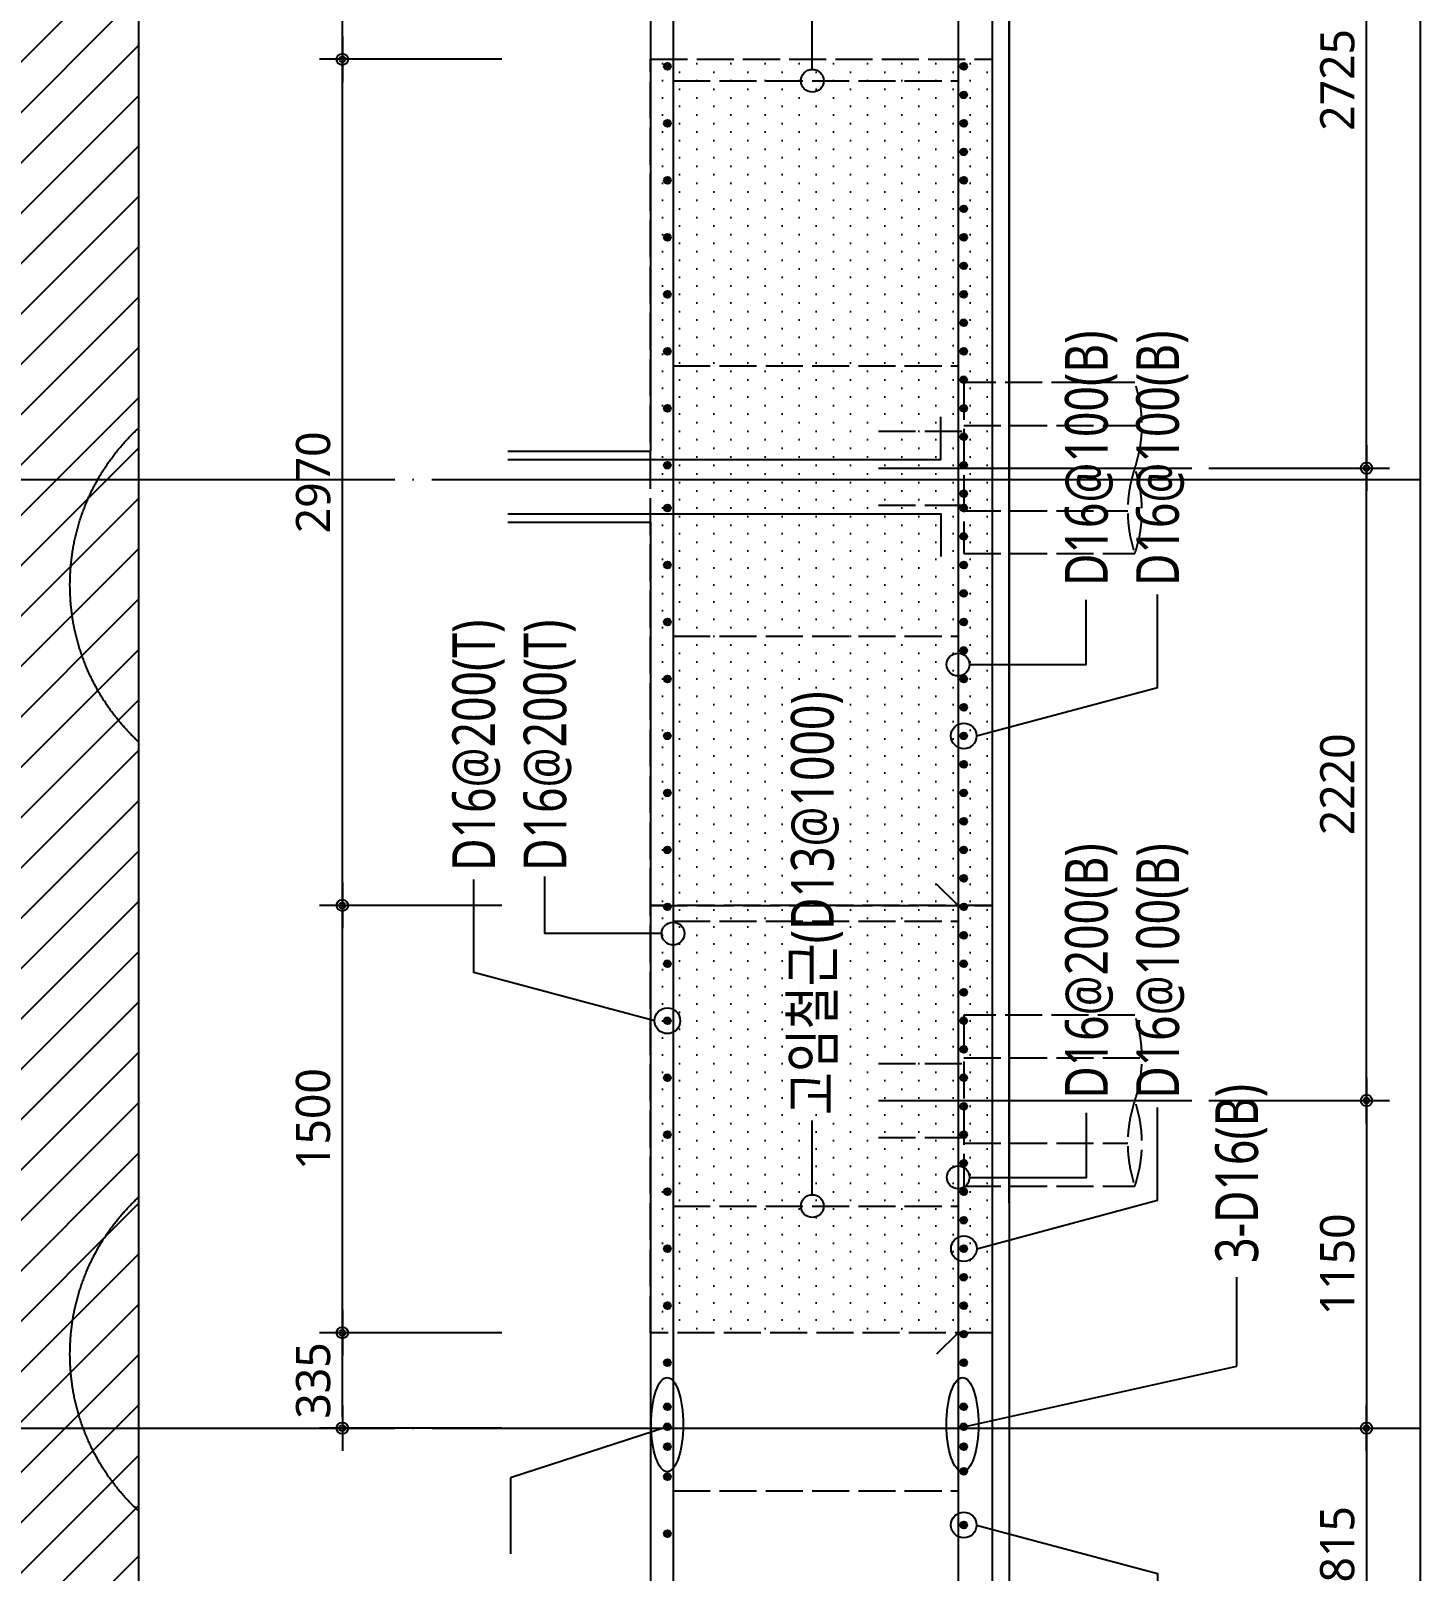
# Model space of a CAD drawing. Header units: millimetres. Extents: x 262481 to 2519995, y -394348 to 364571.
# Drawn here: x 575687 to 580564, y -73314 to -67907 of the extents above; entities that cross this region are included whole.
import ezdxf
from ezdxf.enums import TextEntityAlignment as Align
from ezdxf.xclip import XClip

# ---------------------------------------------------------------- set-up
doc = ezdxf.new("R2010")
doc.units = ezdxf.units.MM
doc.header["$LTSCALE"] = 65
doc.header["$XCLIPFRAME"] = 0
for name, pattern in [('CEN', [62, 60, -1, 0, -1]), ('HID', [2.5, 2, -0.5]), ('XS-기초$0$CONTINOUS', [0]), ('XS-기초$0$HID', [2.3, 1.5, -0.8])]:
    doc.linetypes.add(name, pattern=pattern)
doc.layers.get('Defpoints').update_dxf_attribs({"color": 145})
for name, color, linetype in [('BAR', 2, 'Continuous'), ('BAR-T', 2, 'Continuous'), ('BAR1', 3, 'Continuous'), ('BARR', 1, 'Continuous'), ('CEN', 1, 'CEN'), ('DIM', 7, 'Continuous'), ('DOT', 3, 'Continuous'), ('HAT', 5, 'Continuous'), ('LEADER', 7, 'Continuous'), ('PI', 4, 'HID'), ('T', 1, 'Continuous'), ('W1', 11, 'Continuous'), ('XS-기초$0$252', 252, 'Continuous'), ('XS-기초$0$PILE-P', 3, 'XS-기초$0$HID'), ('고임철근', 4, 'HID'), ('버림', 8, 'Continuous'), ('보강구간', 6, 'HID')]:
    doc.layers.add(name, color=color, linetype=linetype)
doc.layers.add('DEFPOINT', color=144, linetype='Continuous', plot=False)
doc.layers.add('XS-기초$0$DEFPOINT', color=144, linetype='Continuous', plot=False)
doc.layers.add('TEXT', color=3, linetype='Continuous', lineweight=9)
doc.styles.add('맑은고딕', font='malgun.ttf')
doc.dimstyles.new('DIM_40', dxfattribs={"dimscale": 40, "dimtxt": 3, "dimasz": 1, "dimexe": 2, "dimexo": 1.5, "dimgap": 1, "dimtad": 1, "dimdec": 0, "dimzin": 0, "dimdsep": 46, "dimtxsty": '맑은고딕', "dimblk1": 'DIMDOT', "dimblk2": 'DIMDOT', "dimsah": 1, "dimcen": 0.09, "dimdle": 2, "dimclrd": 7, "dimclre": 7, "dimclrt": 6, "dimadec": 0, "dimazin": 0, "dimtfac": 1, "dimtdec": 0, "dimtix": 1, "dimtmove": 2, "dimatfit": 3, "dimldrblk": 'DIMDOT', "dimfxl": 0, "dimtolj": 1, "dimtzin": 0, "dimarcsym": 0})
doc.dimstyles.new('DIM_60', dxfattribs={"dimscale": 60, "dimtxt": 3, "dimasz": 1, "dimexe": 1.5, "dimexo": 2, "dimgap": 1, "dimtad": 1, "dimdec": 0, "dimzin": 0, "dimdsep": 46, "dimtxsty": '맑은고딕', "dimblk1": 'DIMDOT', "dimblk2": 'DIMDOT', "dimsah": 1, "dimcen": 0.09, "dimdle": 2, "dimclrd": 7, "dimclre": 7, "dimclrt": 3, "dimadec": 0, "dimazin": 0, "dimtfac": 1, "dimtdec": 0, "dimtix": 1, "dimtmove": 2, "dimatfit": 3, "dimldrblk": 'DIMDOT', "dimfxl": 0, "dimtolj": 1, "dimtzin": 0, "dimarcsym": 0})
pattern_1 = [(270, (336404.29, -302471.65), (60, -30), [0, -60])]

# ---------------------------------------------------------------- blocks, each defined once
blk = doc.blocks.new('XS-기초$0$PILE-P')
at = {"layer": 'XS-기초$0$DEFPOINT'}
blk.add_circle((0, 0), 750, dxfattribs=at)
at = {"layer": 'XS-기초$0$PILE-P', "color": 4, "linetype": 'XS-기초$0$CONTINOUS'}
for p, q in [((0, -450), (0, 450)), ((-450, 0), (450, 0))]:
    blk.add_line(p, q, dxfattribs=at)
at = {"layer": 'XS-기초$0$PILE-P', "linetype": 'XS-기초$0$HID', "ltscale": 0.7}
blk.add_circle((0, 0), 300, dxfattribs=at)
blk = doc.blocks.new('XS-기초$0$A$C762E058C')
at = {"layer": 'XS-기초$0$252'}
h = blk.add_hatch(color=256, dxfattribs=at)
h.dxf.hatch_style = 1
h.paths.add_polyline_path([(129972.2, -38450.5), (119791.1, -29283.4), (119456.5, -29655), (120051, -30190.3), (120218.3, -30004.5), (124602.9, -33952.4), (124435.6, -34138.2), (125030.1, -34673.5), (125197.4, -34487.7), (129804.9, -38636.3, -0.009403), (130361.2, -39156.5), (130183.5, -39332.4), (130746.3, -39900.9), (130924, -39725, -0.107886), (135407.4, -47108.6), (135169.3, -47185.2), (135414.1, -47946.8), (135652.2, -47870.3, -0.072941), (136505, -53685), (136505, -55150), (136255, -55150), (136255, -55950), (136505, -55950), (136505, -63250), (136255, -63250), (136255, -64050), (136505, -64050), (136505, -66600), (136755, -66600), (136755, -53685, 0.212557)])
blk = doc.blocks.new('XS-기초')
at = {"layer": 'XS-기초$0$252'}
blk.add_blockref('XS-기초$0$A$C762E058C', (118310, 198300), dxfattribs=at)
at = {"layer": 'XS-기초$0$PILE-P'}
for p in [(254940, 137350), (254940, 134650)]:
    blk.add_blockref('XS-기초$0$PILE-P', p, dxfattribs=at)
blk = doc.blocks.new('DIMDOT')
at = {"layer": 'DIM', "linetype": 'Continuous'}
blk.add_line((-2, 0), (2, 0), dxfattribs=at)
for radius in [0.5, 0.25]:
    blk.add_circle((0, 0), radius, dxfattribs=at)
blk = doc.blocks.new('*D579')
at = {"layer": 'Defpoints', "color": 0, "linetype": 'Continuous', "transparency": 16777216}
for p in [(580564.3, -65101.6), (581404.3, -65101.6), (580564.3, -69481.6)]:
    blk.add_point(p, dxfattribs=at)
at = {"layer": 'DIM', "color": 7, "linetype": 'Continuous', "lineweight": -2, "transparency": 16777216}
for p, q in [((580684.3, -65101.6), (581494.3, -65101.6)), ((581404.3, -69421.6), (581404.3, -65161.6)), ((580684.3, -69481.6), (581494.3, -69481.6))]:
    blk.add_line(p, q, dxfattribs=at)
at = {"layer": 'DIM', "color": 7, "linetype": 'Continuous', "lineweight": -2, "transparency": 16777216, "xscale": 60, "yscale": 60, "zscale": 60}
for p, rotation in [((581404.3, -65101.6), 90), ((581404.3, -69481.6), 270)]:
    blk.add_blockref('DIMDOT', p, dxfattribs=dict(at, rotation=rotation))
at = {"layer": 'DIM', "color": 3, "linetype": 'Continuous', "transparency": 16777216, "insert": (581251.3, -67291.6), "char_height": 180, "attachment_point": 5, "rotation": 90, "style": '맑은고딕'}
blk.add_mtext('\\A1;4380', dxfattribs=at)
blk = doc.blocks.new('BAR')
at = {"layer": 'BARR'}
h = blk.add_hatch(color=256, dxfattribs=at)
edge = h.paths.add_edge_path()
edge.add_arc((0, 0), 15, 0, 360)
blk.add_circle((0, 0), 15, dxfattribs=at)
blk = doc.blocks.new('p')
at = {"layer": 'PI'}
for p, q in [((-130, 300), (-130, 0)), ((130, 300), (130, 0)), ((300, 0), (-300, 0)), ((-300, 0), (-300, -600)), ((-150, 0), (-150, -575)), ((150, 0), (150, -625)), ((300, -600), (300, 0))]:
    blk.add_line(p, q, dxfattribs=at)
at = {"layer": 'PI', "color": 6, "linetype": 'Continuous'}
blk.add_line((0, 300, 0), (0, -800, 0), dxfattribs=at)
at = {"layer": 'PI'}
for centre, start, end in [((-150, -1037.5), 71.0754, 108.9246), ((-150, -162.5), 251.0754, 288.9246), ((150, -162.5), 251.0754, 288.9246)]:
    blk.add_arc(centre, 462.5, start, end, dxfattribs=at)
blk = doc.blocks.new('*D696')
at = {"layer": 'Defpoints', "color": 0, "linetype": 'Continuous', "transparency": 16777216}
for p in [(579762.6, -71661.6), (579762.6, -72811.6), (580376, -72811.6)]:
    blk.add_point(p, dxfattribs=at)
at = {"layer": 'DIM', "color": 7, "linetype": 'Continuous', "lineweight": -2, "transparency": 16777216}
for p, q in [((579822.6, -71661.6), (580456, -71661.6)), ((580376, -71701.6), (580376, -72771.6)), ((579822.6, -72811.6), (580456, -72811.6))]:
    blk.add_line(p, q, dxfattribs=at)
at = {"layer": 'DIM', "color": 7, "linetype": 'Continuous', "lineweight": -2, "transparency": 16777216, "xscale": 40, "yscale": 40, "zscale": 40}
for p, rotation in [((580376, -71661.6), 90), ((580376, -72811.6), 270)]:
    blk.add_blockref('DIMDOT', p, dxfattribs=dict(at, rotation=rotation))
at = {"layer": 'DIM', "color": 6, "linetype": 'Continuous', "transparency": 16777216, "insert": (580273.6, -72236.6), "char_height": 120, "attachment_point": 5, "rotation": 90, "style": '맑은고딕'}
blk.add_mtext('\\A1;1150', dxfattribs=at)
blk = doc.blocks.new('*D697')
at = {"layer": 'Defpoints', "color": 0, "linetype": 'Continuous', "transparency": 16777216}
for p in [(579762.6, -72811.6), (579061.9, -73626.6), (580376, -73626.6)]:
    blk.add_point(p, dxfattribs=at)
at = {"layer": 'DIM', "color": 7, "linetype": 'Continuous', "lineweight": -2, "transparency": 16777216}
for p, q in [((579822.6, -72811.6), (580456, -72811.6)), ((580376, -72851.6), (580376, -73586.6)), ((579121.9, -73626.6), (580456, -73626.6))]:
    blk.add_line(p, q, dxfattribs=at)
at = {"layer": 'DIM', "color": 7, "linetype": 'Continuous', "lineweight": -2, "transparency": 16777216, "xscale": 40, "yscale": 40, "zscale": 40}
for p, rotation in [((580376, -72811.6), 90), ((580376, -73626.6), 270)]:
    blk.add_blockref('DIMDOT', p, dxfattribs=dict(at, rotation=rotation))
at = {"layer": 'DIM', "color": 6, "linetype": 'Continuous', "transparency": 16777216, "insert": (580273.6, -73219.1), "char_height": 120, "attachment_point": 5, "rotation": 90, "style": '맑은고딕'}
blk.add_mtext('\\A1;815', dxfattribs=at)
blk = doc.blocks.new('*D698')
at = {"layer": 'Defpoints', "color": 0, "linetype": 'Continuous', "transparency": 16777216}
for p in [(579762.6, -69441.6), (580376, -69441.6), (579762.6, -71661.6)]:
    blk.add_point(p, dxfattribs=at)
at = {"layer": 'DIM', "color": 7, "linetype": 'Continuous', "lineweight": -2, "transparency": 16777216}
for p, q in [((579822.6, -69441.6), (580456, -69441.6)), ((580376, -71621.6), (580376, -69481.6)), ((579822.6, -71661.6), (580456, -71661.6))]:
    blk.add_line(p, q, dxfattribs=at)
at = {"layer": 'DIM', "color": 7, "linetype": 'Continuous', "lineweight": -2, "transparency": 16777216, "xscale": 40, "yscale": 40, "zscale": 40}
for p, rotation in [((580376, -69441.6), 90), ((580376, -71661.6), 270)]:
    blk.add_blockref('DIMDOT', p, dxfattribs=dict(at, rotation=rotation))
at = {"layer": 'DIM', "color": 6, "linetype": 'Continuous', "transparency": 16777216, "insert": (580274, -70551.6), "char_height": 120, "attachment_point": 5, "rotation": 90, "style": '맑은고딕'}
blk.add_mtext('\\A1;2220', dxfattribs=at)
blk = doc.blocks.new('*D699')
at = {"layer": 'Defpoints', "color": 0, "linetype": 'Continuous', "transparency": 16777216}
for p in [(579762.6, -66716.6), (580376, -66716.6), (579762.6, -69441.6)]:
    blk.add_point(p, dxfattribs=at)
at = {"layer": 'DIM', "color": 7, "linetype": 'Continuous', "lineweight": -2, "transparency": 16777216}
for p, q in [((579822.6, -66716.6), (580456, -66716.6)), ((580376, -69401.6), (580376, -66756.6)), ((579822.6, -69441.6), (580456, -69441.6))]:
    blk.add_line(p, q, dxfattribs=at)
at = {"layer": 'DIM', "color": 7, "linetype": 'Continuous', "lineweight": -2, "transparency": 16777216, "xscale": 40, "yscale": 40, "zscale": 40}
for p, rotation in [((580376, -66716.6), 90), ((580376, -69441.6), 270)]:
    blk.add_blockref('DIMDOT', p, dxfattribs=dict(at, rotation=rotation))
at = {"layer": 'DIM', "color": 6, "linetype": 'Continuous', "transparency": 16777216, "insert": (580274, -68079.1), "char_height": 120, "attachment_point": 5, "rotation": 90, "style": '맑은고딕'}
blk.add_mtext('\\A1;2725', dxfattribs=at)
blk = doc.blocks.new('*D704')
at = {"layer": 'Defpoints', "color": 0, "linetype": 'Continuous', "transparency": 16777216}
for p in [(576780.4, -72476.6), (577400.7, -72476.6), (577400.7, -72811.6)]:
    blk.add_point(p, dxfattribs=at)
at = {"layer": 'DIM', "color": 7, "linetype": 'Continuous', "lineweight": -2, "transparency": 16777216}
for p, q in [((577340.7, -72476.6), (576700.4, -72476.6)), ((576780.4, -72771.6), (576780.4, -72516.6)), ((577340.7, -72811.6), (576700.4, -72811.6))]:
    blk.add_line(p, q, dxfattribs=at)
at = {"layer": 'DIM', "color": 7, "linetype": 'Continuous', "lineweight": -2, "transparency": 16777216, "xscale": 40, "yscale": 40, "zscale": 40}
for p, rotation in [((576780.4, -72476.6), 90), ((576780.4, -72811.6), 270)]:
    blk.add_blockref('DIMDOT', p, dxfattribs=dict(at, rotation=rotation))
at = {"layer": 'DIM', "color": 6, "linetype": 'Continuous', "transparency": 16777216, "insert": (576678.4, -72644.1), "char_height": 120, "attachment_point": 5, "rotation": 90, "style": '맑은고딕'}
blk.add_mtext('\\A1;335', dxfattribs=at)
blk = doc.blocks.new('*D705')
at = {"layer": 'Defpoints', "color": 0, "linetype": 'Continuous', "transparency": 16777216}
for p in [(576780.4, -70976.6), (577400.7, -70976.6), (577400.7, -72476.6)]:
    blk.add_point(p, dxfattribs=at)
at = {"layer": 'DIM', "color": 7, "linetype": 'Continuous', "lineweight": -2, "transparency": 16777216}
for p, q in [((577340.7, -70976.6), (576700.4, -70976.6)), ((576780.4, -72436.6), (576780.4, -71016.6)), ((577340.7, -72476.6), (576700.4, -72476.6))]:
    blk.add_line(p, q, dxfattribs=at)
at = {"layer": 'DIM', "color": 7, "linetype": 'Continuous', "lineweight": -2, "transparency": 16777216, "xscale": 40, "yscale": 40, "zscale": 40}
for p, rotation in [((576780.4, -70976.6), 90), ((576780.4, -72476.6), 270)]:
    blk.add_blockref('DIMDOT', p, dxfattribs=dict(at, rotation=rotation))
at = {"layer": 'DIM', "color": 6, "linetype": 'Continuous', "transparency": 16777216, "insert": (576678.1, -71726.6), "char_height": 120, "attachment_point": 5, "rotation": 90, "style": '맑은고딕'}
blk.add_mtext('\\A1;1500', dxfattribs=at)
blk = doc.blocks.new('*D706')
at = {"layer": 'Defpoints', "color": 0, "linetype": 'Continuous', "transparency": 16777216}
for p in [(576780.4, -68006.7), (577400.7, -68006.7), (577400.7, -70976.6)]:
    blk.add_point(p, dxfattribs=at)
at = {"layer": 'DIM', "color": 7, "linetype": 'Continuous', "lineweight": -2, "transparency": 16777216}
for p, q in [((577340.7, -68006.7), (576700.4, -68006.7)), ((576780.4, -70936.6), (576780.4, -68046.7)), ((577340.7, -70976.6), (576700.4, -70976.6))]:
    blk.add_line(p, q, dxfattribs=at)
at = {"layer": 'DIM', "color": 7, "linetype": 'Continuous', "lineweight": -2, "transparency": 16777216, "xscale": 40, "yscale": 40, "zscale": 40}
for p, rotation in [((576780.4, -68006.7), 90), ((576780.4, -70976.6), 270)]:
    blk.add_blockref('DIMDOT', p, dxfattribs=dict(at, rotation=rotation))
at = {"layer": 'DIM', "color": 6, "linetype": 'Continuous', "transparency": 16777216, "insert": (576678.4, -69491.7), "char_height": 120, "attachment_point": 5, "rotation": 90, "style": '맑은고딕'}
blk.add_mtext('\\A1;2970', dxfattribs=at)
blk = doc.blocks.new('*D707')
at = {"layer": 'Defpoints', "color": 0, "linetype": 'Continuous', "transparency": 16777216}
for p in [(576780.4, -67466.6), (577340.7, -67466.6), (577340.7, -68006.7)]:
    blk.add_point(p, dxfattribs=at)
at = {"layer": 'DIM', "color": 7, "linetype": 'Continuous', "lineweight": -2, "transparency": 16777216}
for p, q in [((577280.7, -67466.6), (576700.4, -67466.6)), ((576780.4, -67966.7), (576780.4, -67506.6)), ((577280.7, -68006.7), (576700.4, -68006.7))]:
    blk.add_line(p, q, dxfattribs=at)
at = {"layer": 'DIM', "color": 7, "linetype": 'Continuous', "lineweight": -2, "transparency": 16777216, "xscale": 40, "yscale": 40, "zscale": 40}
for p, rotation in [((576780.4, -67466.6), 90), ((576780.4, -68006.7), 270)]:
    blk.add_blockref('DIMDOT', p, dxfattribs=dict(at, rotation=rotation))
at = {"layer": 'DIM', "color": 6, "linetype": 'Continuous', "transparency": 16777216, "insert": (576678.4, -67736.7), "char_height": 120, "attachment_point": 5, "rotation": 90, "style": '맑은고딕'}
blk.add_mtext('\\A1;540', dxfattribs=at)

msp = doc.modelspace()

# ---------------------------------------------------------------- hatches: boundary and pattern name
at = {"layer": 'DOT'}
h = msp.add_hatch(dxfattribs=at)
h.set_pattern_fill('DOTS', color=256, scale=60, angle=-90, style=0)
h.set_pattern_definition(pattern_1)
h.paths.add_polyline_path([(577861.9, -68006.7), (579061.9, -68006.7), (579061.9, -70976.6), (577861.9, -70976.6)])
h = msp.add_hatch(dxfattribs=at)
h.set_pattern_fill('DOTS', color=256, scale=60, angle=-90, style=0)
h.set_pattern_definition(pattern_1)
h.paths.add_polyline_path([(577861.9, -70976.6), (579061.9, -70976.6), (579061.9, -72476.6), (577861.9, -72476.6)])
at = {"layer": 'HAT'}
h = msp.add_hatch(dxfattribs=at)
h.set_pattern_fill('ANSI31', color=8, scale=1000)
h.set_pattern_definition([(45, (235484.29, -302471.65), (-88.388348, 88.388348), [])])
h.paths.add_polyline_path([(572644.3, -76311.6), (572644.3, -75061.6), (574774.3, -75061.6), (574774.3, -62496.6), (571774.3, -62496.6), (571774.3, -64286.6), (565669.3, -64286.6), (565669.3, -61746.6), (576064.3, -61746.6), (576064.3, -76311.6)])

# ---------------------------------------------------------------- linework, layer by layer
at = {"layer": 'BAR1'}
for p, q in [((577941.9, -61746.6), (577941.9, -74986.6)), ((578941.9, -64346.6), (578941.9, -73566.6)), ((578941.9, -70976.6), (578865.9, -70902)), ((578941.9, -72476.6), (578865.9, -72551.3))]:
    msp.add_line(p, q, dxfattribs=at)
for points in [[(577361.9, -69411.6), (578881.9, -69411.6), (578881.9, -69261.6)], [(577361.9, -69601.6), (578881.9, -69601.6), (578881.9, -69751.6)]]:
    msp.add_lwpolyline(points, dxfattribs=at)
at = {"layer": 'CEN'}
for p, q in [((573064.3, -69481.6), (580564.3, -69481.6)), ((573064.3, -72811.6), (580564.3, -72811.6))]:
    msp.add_line(p, q, dxfattribs=at)
at = {"layer": 'DEFPOINT'}
for points in [[(543104.3, -61746.6), (580564.3, -61746.6), (580564.3, -81796.2), (543104.3, -81796.2)], [(543104.3, -61746.6), (576064.3, -61746.6), (576064.3, -76311.6), (543104.3, -76311.6)]]:
    msp.add_lwpolyline(points, close=True, dxfattribs=at)
at = {"layer": 'LEADER', "color": 7}
for p, q in [((578430.3, -68042.1), (578430.3, -67782.1)), ((578430.3, -71992.1), (578430.3, -71732.1))]:
    msp.add_line(p, q, dxfattribs=at)
at = {"layer": 'LEADER'}
for p, q in [((579920.7, -72593.4), (579920.7, -72281.3)), ((578961.9, -72806.6), (579920.7, -72593.4)), ((577921.5, -72806.6), (577370.8, -72985.9)), ((577370.8, -72985.9), (577370.8, -73252.5))]:
    msp.add_line(p, q, dxfattribs=at)
for points in [[(578981.9, -70131.2), (579391.9, -70131.2), (579391.9, -69904.4)], [(579006.9, -70381.6), (579641.9, -70211.6), (579641.9, -69885.8)], [(577901.5, -71075.5), (577491.5, -71075.5), (577491.5, -70875.5)], [(577876.5, -71381.6), (577241.5, -71211.6), (577241.5, -70885.8)], [(579007.3, -72181.6), (579642.3, -72011.6), (579642.3, -71685.8)], [(578982.3, -71931.2), (579392.3, -71931.2), (579392.3, -71704.4)], [(579006.9, -73151.6), (579641.9, -73321.6), (579641.9, -73647.5)]]:
    msp.add_lwpolyline(points, dxfattribs=at)
at = {"layer": 'LEADER', "color": 7}
for centre, radius in [((578430.3, -68082.1), 40), ((578941.9, -70131.2), 40), ((578961.9, -70381.6), 45), ((577941.5, -71075.5), 40), ((577921.5, -71381.6), 45), ((578942.3, -71931.2), 40), ((578430.3, -72032.1), 40), ((578962.3, -72181.6), 45), ((578961.9, -73151.6), 45)]:
    msp.add_circle(centre, radius, dxfattribs=at)
at = {"layer": 'LEADER'}
for centre in [(577920.8, -72799), (578957.8, -72799)]:
    msp.add_ellipse(centre, major_axis=(0, 165.3), ratio=0.339757, dxfattribs=at)
at = {"layer": 'W1'}
for p, q in [((579061.9, -64286.6), (579061.9, -73626.6)), ((577861.9, -65186.6), (577861.9, -69381.6)), ((577361.9, -69381.6), (577861.9, -69381.6)), ((577361.9, -69631.6), (577861.9, -69631.6)), ((577861.9, -69631.6), (577861.9, -74986.6))]:
    msp.add_line(p, q, dxfattribs=at)
at = {"layer": '고임철근'}
for p, q in [((577941.9, -68082.1), (578941.9, -68082.1)), ((577941.9, -69082.1), (578941.9, -69082.1)), ((577941.9, -70032.1), (578941.9, -70032.1)), ((577941.9, -71032.1), (578941.9, -71032.1)), ((577941.9, -72032.1), (578941.9, -72032.1)), ((577941.9, -73032.1), (578941.9, -73032.1))]:
    msp.add_line(p, q, dxfattribs=at)
at = {"layer": '버림'}
for p, q in [((579121.9, -72020.7), (579121.9, -64186.6)), ((579121.9, -64936.6), (579121.9, -73726.6))]:
    msp.add_line(p, q, dxfattribs=at)
at = {"layer": '보강구간'}
for points in [[(577861.9, -68006.7), (579061.9, -68006.7), (579061.9, -70976.6), (577861.9, -70976.6), (577861.9, -68006.7)], [(577861.9, -70976.6), (579061.9, -70976.6), (579061.9, -72476.6), (577861.9, -72476.6), (577861.9, -70976.6)]]:
    msp.add_lwpolyline(points, dxfattribs=at)

# ---------------------------------------------------------------- block references
ref = msp.add_blockref('XS-기초', (321634.3, -207201.6))
XClip(ref).set_block_clipping_path([(221470.0000000022, 130890.0000000024), (254429.9999999936, 145455.0000000008)])
at = {"layer": 'BAR', "xscale": 0.8, "yscale": 0.8, "zscale": 0.8, "rotation": 270}
for p in [(577921.5, -68031.6), (578961.9, -68031.6), (578961.9, -68131.6), (577921.5, -68231.6), (578961.9, -68231.6), (578961.9, -68331.6), (577921.5, -68431.6), (578961.9, -68431.6), (578961.9, -68531.6), (577921.5, -68631.6), (578961.9, -68631.6), (578961.9, -68731.6), (577921.5, -68831.6), (578961.9, -68831.6), (578961.9, -68931.6), (577921.5, -69031.6), (578961.9, -69031.6), (578961.9, -69131.6), (577921.5, -69231.6), (578961.9, -69231.6), (578961.9, -69331.6), (577921.5, -69431.5), (578961.9, -69431.5), (578961.9, -69531.5), (577921.5, -69581.6), (578961.9, -69581.6), (578961.9, -69681.6), (577921.5, -69781.6), (578961.9, -69781.6), (578961.9, -69881.6), (577921.5, -69981.6), (578961.9, -69981.6), (578961.9, -70081.6), (577921.5, -70181.6), (578961.9, -70181.6), (578961.9, -70281.6), (577921.5, -70381.6), (578961.9, -70381.6), (578961.9, -70481.6), (577921.5, -70581.6), (578961.9, -70581.6), (578961.9, -70681.6), (577921.5, -70781.6), (578961.9, -70781.6), (578961.9, -70881.6), (577921.5, -70981.6), (578961.9, -70981.6), (578961.9, -71081.6), (577921.5, -71181.6), (578961.9, -71181.6), (578961.9, -71281.6), (577921.5, -71381.6), (578961.9, -71381.6), (578961.9, -71481.6), (577921.5, -71581.6), (578961.9, -71581.6), (578961.9, -71681.6), (577921.5, -71781.6), (578961.9, -71781.6), (578961.9, -71881.6), (577921.5, -71981.6), (578961.9, -71981.6), (578961.9, -72081.6), (577921.5, -72181.6), (578961.9, -72181.6), (578961.9, -72281.6), (577921.5, -72381.6), (578961.9, -72381.6), (578961.9, -72481.6), (577921.5, -72581.6), (578961.9, -72581.6), (578961.9, -72736.6), (578961.9, -72806.6), (578961.9, -72876.6), (577921.5, -72981.6), (578961.9, -72963.3), (578961.9, -73151.6), (577921.5, -73181.6)]:
    msp.add_blockref('BAR', p, dxfattribs=at)
at = {"layer": 'BAR-T', "xscale": 0.8, "yscale": 0.8, "zscale": 0.8, "rotation": 270}
for p in [(577921.5, -72736.6), (577921.5, -72806.6), (577921.5, -72876.6)]:
    msp.add_blockref('BAR', p, dxfattribs=at)
at = {"layer": 'PI', "rotation": 90}
for p in [(578962.6, -69441.6, 0), (578962.6, -71661.6, 0)]:
    msp.add_blockref('p', p, dxfattribs=at)

# ---------------------------------------------------------------- texts
at = {"layer": 'T', "style": '맑은고딕', "width": 0.8}
for s, p in [('D16@100(B)', (579392.3, -69855.5)), ('D16@100(B)', (579642.3, -69855.5)), ('D16@200(T)', (577241.5, -70855.5)), ('D16@200(T)', (577491.5, -70855.5)), ('D16@200(B)', (579392.7, -71655.5)), ('D16@100(B)', (579642.7, -71655.5)), ('3-D16(B)', (579920, -72231.3))]:
    msp.add_text(s, height=150, rotation=90, dxfattribs=at).set_placement(p, align=Align.MIDDLE_LEFT)
at = {"layer": 'TEXT', "style": '맑은고딕', "width": 0.8}
msp.add_text('고임철근(D13@1000)', height=150, rotation=90, dxfattribs=at).set_placement((578430.3, -71712.1), align=Align.MIDDLE_LEFT)

# ---------------------------------------------------------------- dimensions: what is measured, and where the dimension line sits
at = {"layer": 'DIM', "linetype": 'Continuous'}
dim = msp.add_linear_dim(base=(581404.3, -65101.6), p1=(580564.3, -69481.6), p2=(580564.3, -65101.6), angle=90, dimstyle='DIM_60', dxfattribs=at)
dim.commit()
dim.dimension.update_dxf_attribs({"geometry": '*D579', "text_midpoint": (581251.3, -67291.6)})
for base, p1, p2, picture, middle in [((580376, -66716.6), (579762.6, -69441.6), (579762.6, -66716.6), '*D699', (580274, -68079.1)), ((576780.4, -67466.6), (577340.7, -68006.7), (577340.7, -67466.6), '*D707', (576678.4, -67736.7)), ((576780.4, -68006.7), (577400.7, -70976.6), (577400.7, -68006.7), '*D706', (576678.4, -69491.7)), ((580376, -69441.6), (579762.6, -71661.6), (579762.6, -69441.6), '*D698', (580274, -70551.6)), ((576780.4, -70976.6), (577400.7, -72476.6), (577400.7, -70976.6), '*D705', (576678.1, -71726.6)), ((580376, -72811.6), (579762.6, -71661.6), (579762.6, -72811.6), '*D696', (580273.6, -72236.6)), ((576780.4, -72476.6), (577400.7, -72811.6), (577400.7, -72476.6), '*D704', (576678.4, -72644.1)), ((580376, -73626.6), (579762.6, -72811.6), (579061.9, -73626.6), '*D697', (580273.6, -73219.1))]:
    dim = msp.add_linear_dim(base=base, p1=p1, p2=p2, angle=90, dimstyle='DIM_40', override={"dimtix": 1, "dimatfit": 3}, dxfattribs=at)
    dim.commit()
    dim.dimension.update_dxf_attribs({"geometry": picture, "text_midpoint": middle})

doc.saveas('drawing.dxf')
